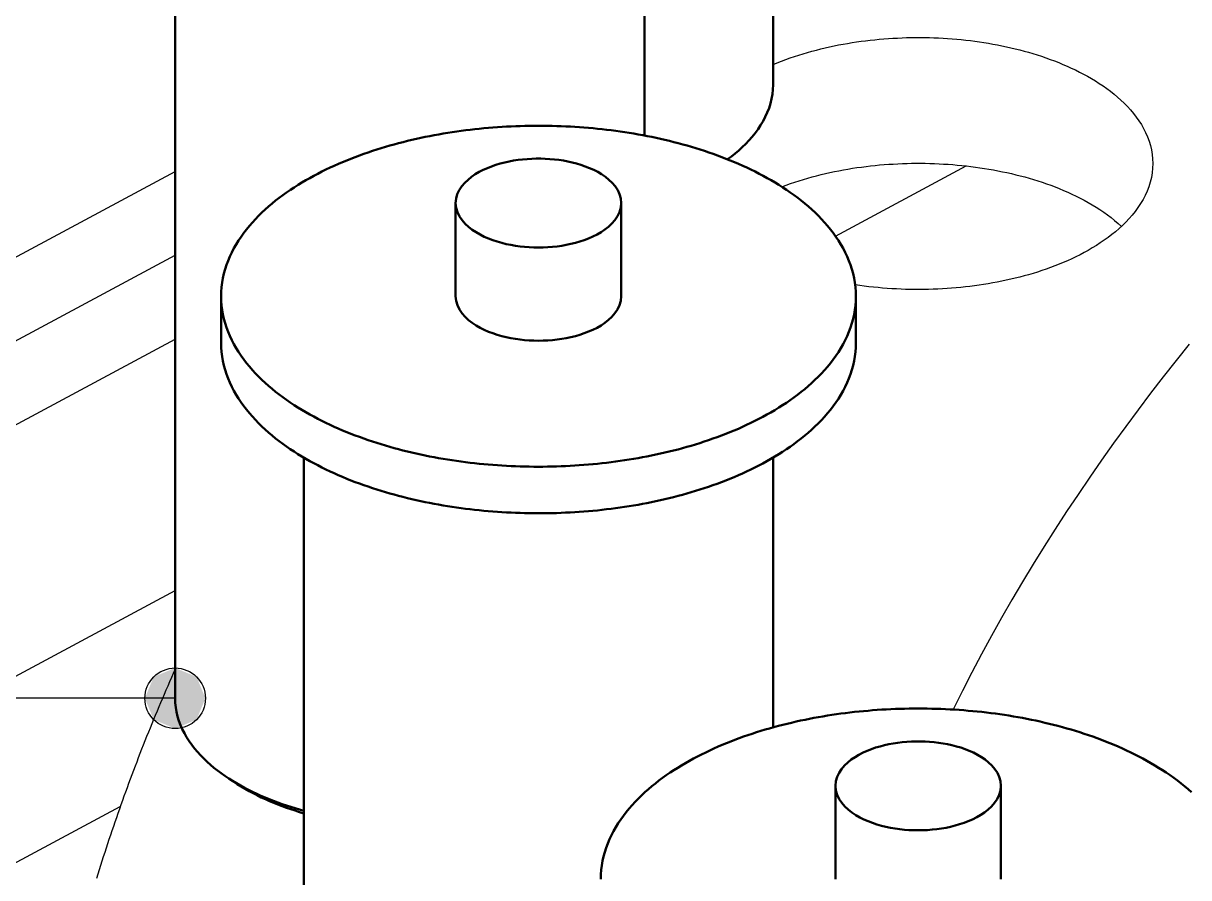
# Model space of a CAD drawing. Header units: millimetres. Extents: x 0 to 841, y 0 to 594.
# Drawn here: x 189.66 to 220.45, y 336.85 to 359.42 of the extents above; entities that cross this region are included whole.
import ezdxf

# ---------------------------------------------------------------- set-up
doc = ezdxf.new("R2010")
doc.units = ezdxf.units.MM
for name, color, linetype, lineweight in [('ACH', 7, 'CONTINUOUS', 13), ('COTA', 7, 'CONTINUOUS', 25), ('FINA', 7, 'CONTINUOUS', 25), ('VIS', 7, 'CONTINUOUS', 50)]:
    doc.layers.add(name, color=color, linetype=linetype, lineweight=lineweight)

msp = doc.modelspace()

# ---------------------------------------------------------------- hatches: boundary and pattern name
at = {"layer": 'ACH'}
h = msp.add_hatch(color=7, dxfattribs=at)
h.dxf.hatch_style = 1
h.paths.add_polyline_path([(194.47, 341.59), (194.236, 342.156), (193.67, 342.39), (193.104, 342.156), (192.87, 341.59), (193.104, 341.025), (193.67, 340.79), (194.236, 341.025)])

# ---------------------------------------------------------------- linework, layer by layer
at = {"layer": 'COTA'}
msp.add_line((193.67, 341.59), (109.193, 341.59), dxfattribs=at)
msp.add_circle((193.67, 341.59), 0.8, dxfattribs=at)
at = {"layer": 'FINA'}
for points in [[(209.467, 380.354), (209.467, 357.794)], [(193.67, 364.15), (193.67, 341.59)], [(206.066, 364.15), (206.066, 356.453)], [(209.467, 358.33), (209.578, 358.376), (209.691, 358.42), (209.803, 358.462), (209.917, 358.503), (210.031, 358.542), (210.146, 358.579), (210.261, 358.615), (210.377, 358.649), (210.493, 358.681), (210.609, 358.712), (210.726, 358.742), (210.844, 358.77), (210.961, 358.796), (211.079, 358.821), (211.197, 358.845), (211.316, 358.867), (211.435, 358.888), (211.554, 358.907), (211.673, 358.925), (211.792, 358.942), (211.912, 358.958), (212.032, 358.972), (212.152, 358.985), (212.272, 358.996), (212.392, 359.006), (212.512, 359.015), (212.632, 359.023), (212.753, 359.029), (212.873, 359.034), (212.994, 359.038), (213.114, 359.041), (213.235, 359.042), (213.355, 359.042), (213.476, 359.041), (213.597, 359.038), (213.717, 359.035), (213.838, 359.03), (213.958, 359.023), (214.078, 359.016), (214.199, 359.007), (214.319, 358.997), (214.439, 358.986), (214.559, 358.973), (214.679, 358.959), (214.798, 358.943), (214.918, 358.927), (215.037, 358.909), (215.156, 358.889), (215.275, 358.869), (215.393, 358.847), (215.511, 358.823), (215.629, 358.798), (215.747, 358.772), (215.864, 358.744), (215.981, 358.715), (216.098, 358.684), (216.214, 358.651), (216.33, 358.617), (216.445, 358.582), (216.56, 358.545), (216.674, 358.506), (216.787, 358.465), (216.9, 358.423), (217.013, 358.379), (217.124, 358.333), (217.235, 358.286), (217.345, 358.236), (217.454, 358.184), (217.562, 358.131), (217.669, 358.075), (217.775, 358.017), (217.879, 357.957), (217.982, 357.895), (218.084, 357.83), (218.184, 357.763), (218.283, 357.693), (218.38, 357.621), (218.474, 357.547), (218.566, 357.469), (218.656, 357.389), (218.744, 357.306), (218.828, 357.219), (218.909, 357.13), (218.987, 357.038), (219.061, 356.942), (219.13, 356.844), (219.195, 356.742), (219.255, 356.638), (219.309, 356.53), (219.357, 356.42), (219.399, 356.306), (219.434, 356.191), (219.462, 356.074), (219.482, 355.955), (219.494, 355.835), (219.498, 355.714)], [(208.265, 355.825), (208.365, 355.901), (208.464, 355.979), (208.56, 356.061), (208.653, 356.146), (208.743, 356.234), (208.83, 356.325), (208.914, 356.42), (208.993, 356.518), (209.068, 356.619), (209.138, 356.724), (209.202, 356.833), (209.261, 356.944), (209.314, 357.059), (209.359, 357.176), (209.397, 357.297), (209.427, 357.419), (209.449, 357.543), (209.462, 357.668), (209.467, 357.794)], [(211.655, 352.209), (211.651, 352.329), (211.643, 352.449), (211.628, 352.569), (211.607, 352.687), (211.581, 352.805), (211.549, 352.921), (211.512, 353.035), (211.47, 353.148), (211.423, 353.259), (211.372, 353.368), (211.316, 353.475), (211.257, 353.579), (211.193, 353.682), (211.126, 353.782), (211.056, 353.879), (210.982, 353.975), (210.906, 354.068), (210.827, 354.159), (210.746, 354.247), (210.662, 354.334), (210.576, 354.418), (210.488, 354.5), (210.398, 354.58), (210.306, 354.658), (210.212, 354.733), (210.117, 354.807), (210.02, 354.879), (209.922, 354.949), (209.823, 355.017), (209.723, 355.083), (209.621, 355.148), (209.518, 355.211), (209.415, 355.272), (209.31, 355.331), (209.204, 355.389), (209.098, 355.445), (208.991, 355.5), (208.883, 355.553), (208.774, 355.605), (208.665, 355.655), (208.555, 355.704), (208.444, 355.751), (208.333, 355.797), (208.221, 355.842), (208.109, 355.886), (207.996, 355.928), (207.882, 355.968), (207.769, 356.008), (207.655, 356.046), (207.54, 356.083), (207.425, 356.119), (207.31, 356.154), (207.194, 356.187), (207.078, 356.22), (206.962, 356.251), (206.845, 356.281), (206.729, 356.31), (206.611, 356.338), (206.494, 356.365), (206.377, 356.39), (206.259, 356.415), (206.141, 356.439), (206.022, 356.461), (205.904, 356.483), (205.785, 356.504), (205.667, 356.523), (205.548, 356.542), (205.429, 356.559), (205.309, 356.576), (205.19, 356.591), (205.07, 356.606), (204.951, 356.62), (204.831, 356.632), (204.711, 356.644), (204.591, 356.655), (204.471, 356.665), (204.351, 356.673), (204.231, 356.681), (204.111, 356.688), (203.991, 356.694), (203.87, 356.699), (203.75, 356.704), (203.63, 356.707), (203.509, 356.709), (203.389, 356.711), (203.269, 356.711), (203.148, 356.711), (203.028, 356.709), (202.908, 356.707), (202.787, 356.704), (202.667, 356.699), (202.547, 356.694), (202.426, 356.688), (202.306, 356.681), (202.186, 356.673), (202.066, 356.665), (201.946, 356.655), (201.826, 356.644), (201.706, 356.632), (201.587, 356.62), (201.467, 356.606), (201.347, 356.591), (201.228, 356.576), (201.109, 356.559), (200.99, 356.542), (200.871, 356.523), (200.752, 356.504), (200.633, 356.483), (200.515, 356.461), (200.397, 356.439), (200.279, 356.415), (200.161, 356.39), (200.043, 356.365), (199.926, 356.338), (199.809, 356.31), (199.692, 356.281), (199.575, 356.251), (199.459, 356.22), (199.343, 356.187), (199.227, 356.154), (199.112, 356.119), (198.997, 356.083), (198.883, 356.046), (198.769, 356.008), (198.655, 355.968), (198.542, 355.928), (198.429, 355.886), (198.316, 355.842), (198.205, 355.797), (198.093, 355.751), (197.983, 355.704), (197.873, 355.655), (197.763, 355.605), (197.655, 355.553), (197.547, 355.5), (197.439, 355.445), (197.333, 355.389), (197.227, 355.331), (197.123, 355.272), (197.019, 355.211), (196.916, 355.148), (196.815, 355.083), (196.714, 355.017), (196.615, 354.949), (196.517, 354.879), (196.42, 354.807), (196.325, 354.733), (196.232, 354.658), (196.14, 354.58), (196.05, 354.5), (195.962, 354.418), (195.876, 354.334), (195.792, 354.247), (195.71, 354.159), (195.631, 354.068), (195.555, 353.975), (195.481, 353.879), (195.411, 353.782), (195.344, 353.682), (195.281, 353.579), (195.221, 353.475), (195.166, 353.368), (195.114, 353.259), (195.067, 353.148), (195.025, 353.035), (194.988, 352.921), (194.957, 352.805), (194.93, 352.687), (194.91, 352.569), (194.895, 352.449), (194.886, 352.329), (194.883, 352.209)], [(205.456, 354.67), (205.445, 354.789), (205.412, 354.904), (205.361, 355.013), (205.295, 355.113), (205.217, 355.204), (205.13, 355.287), (205.036, 355.362), (204.937, 355.429), (204.834, 355.49), (204.727, 355.545), (204.617, 355.594), (204.506, 355.638), (204.392, 355.677), (204.277, 355.712), (204.161, 355.742), (204.044, 355.768), (203.926, 355.79), (203.807, 355.808), (203.688, 355.822), (203.568, 355.833), (203.449, 355.84), (203.329, 355.844), (203.209, 355.844), (203.089, 355.84), (202.969, 355.833), (202.849, 355.822), (202.73, 355.808), (202.611, 355.79), (202.493, 355.768), (202.376, 355.742), (202.26, 355.712), (202.145, 355.677), (202.032, 355.638), (201.92, 355.594), (201.81, 355.545), (201.704, 355.49), (201.6, 355.429), (201.501, 355.362), (201.407, 355.287), (201.321, 355.204), (201.243, 355.113), (201.176, 355.013), (201.125, 354.904), (201.092, 354.789), (201.081, 354.67)], [(209.697, 355.1), (209.81, 355.142), (209.924, 355.183), (210.038, 355.222), (210.153, 355.259), (210.268, 355.295), (210.384, 355.329), (210.5, 355.361), (210.617, 355.392), (210.734, 355.422), (210.852, 355.45), (210.969, 355.476), (211.088, 355.501), (211.206, 355.525), (211.325, 355.547), (211.444, 355.567), (211.563, 355.587), (211.682, 355.605), (211.802, 355.621), (211.922, 355.637), (212.042, 355.651), (212.162, 355.664), (212.282, 355.675), (212.402, 355.685), (212.523, 355.694), (212.643, 355.701), (212.764, 355.708), (212.884, 355.713), (213.005, 355.716), (213.126, 355.719), (213.247, 355.72), (213.367, 355.72), (213.488, 355.719), (213.609, 355.716), (213.729, 355.712), (213.85, 355.707), (213.971, 355.701), (214.091, 355.693), (214.212, 355.684), (214.332, 355.674), (214.452, 355.662), (214.572, 355.649), (214.692, 355.635), (214.812, 355.62), (214.931, 355.603), (215.051, 355.585), (215.17, 355.565), (215.289, 355.544), (215.408, 355.522), (215.526, 355.498), (215.644, 355.473), (215.762, 355.446), (215.879, 355.418), (215.996, 355.389), (216.113, 355.358), (216.229, 355.325), (216.345, 355.291), (216.46, 355.255), (216.575, 355.218), (216.689, 355.178), (216.803, 355.138), (216.916, 355.095), (217.028, 355.051), (217.14, 355.005), (217.251, 354.956), (217.361, 354.906), (217.47, 354.855), (217.578, 354.801), (217.685, 354.744), (217.79, 354.686), (217.895, 354.626), (217.998, 354.563), (218.1, 354.498), (218.2, 354.43), (218.298, 354.36), (218.395, 354.288), (218.489, 354.212), (218.581, 354.134), (218.671, 354.053)], [(211.114, 353.799), (214.563, 355.65)], [(219.498, 355.714), (219.494, 355.59), (219.481, 355.466), (219.459, 355.343), (219.43, 355.222), (219.392, 355.102), (219.348, 354.986), (219.296, 354.872), (219.239, 354.762), (219.175, 354.654), (219.106, 354.55), (219.033, 354.449), (218.955, 354.352), (218.873, 354.258), (218.787, 354.167), (218.699, 354.079), (218.607, 353.995), (218.512, 353.914), (218.415, 353.835), (218.316, 353.76), (218.215, 353.687), (218.111, 353.617), (218.006, 353.549), (217.9, 353.484), (217.792, 353.421), (217.683, 353.361)], [(163.113, 339.101), (193.67, 355.507)], [(201.081, 354.67), (201.093, 354.547), (201.127, 354.43), (201.181, 354.319), (201.25, 354.217), (201.33, 354.125), (201.42, 354.041), (201.517, 353.966), (201.62, 353.898), (201.726, 353.837), (201.836, 353.782), (201.949, 353.733), (202.064, 353.689), (202.18, 353.651), (202.298, 353.617), (202.418, 353.588), (202.538, 353.562), (202.659, 353.542), (202.781, 353.525), (202.903, 353.512), (203.026, 353.502), (203.148, 353.497), (203.271, 353.495), (203.394, 353.497), (203.517, 353.503), (203.639, 353.512), (203.761, 353.525), (203.883, 353.542), (204.004, 353.563), (204.124, 353.589), (204.244, 353.618), (204.362, 353.652), (204.478, 353.691), (204.593, 353.735), (204.706, 353.784), (204.816, 353.839)], [(201.081, 354.67), (201.081, 352.209)], [(204.816, 353.839), (204.921, 353.9), (205.023, 353.968), (205.12, 354.043), (205.209, 354.127), (205.289, 354.219), (205.357, 354.321), (205.411, 354.431), (205.445, 354.548), (205.456, 354.67)], [(205.456, 354.67), (205.456, 352.209)], [(163.113, 336.886), (193.67, 353.292)], [(217.683, 353.361), (217.575, 353.305), (217.466, 353.25), (217.356, 353.198), (217.246, 353.148), (217.134, 353.1), (217.022, 353.053), (216.908, 353.009), (216.794, 352.966), (216.68, 352.925), (216.565, 352.886), (216.449, 352.848), (216.333, 352.812), (216.216, 352.778), (216.099, 352.745), (215.982, 352.714), (215.864, 352.685), (215.745, 352.657), (215.626, 352.63), (215.507, 352.605), (215.388, 352.581), (215.269, 352.559), (215.149, 352.538), (215.029, 352.519), (214.908, 352.501), (214.788, 352.484), (214.667, 352.469), (214.546, 352.455), (214.426, 352.442), (214.304, 352.431), (214.183, 352.421), (214.062, 352.412), (213.94, 352.404), (213.819, 352.398), (213.697, 352.393), (213.576, 352.39), (213.454, 352.388), (213.333, 352.387), (213.211, 352.387), (213.089, 352.389), (212.968, 352.391), (212.846, 352.396), (212.725, 352.401), (212.603, 352.408), (212.482, 352.416), (212.361, 352.425), (212.24, 352.436), (212.118, 352.448), (211.998, 352.461), (211.877, 352.475), (211.756, 352.491), (211.636, 352.509)], [(194.883, 352.209), (194.886, 352.088), (194.895, 351.968), (194.91, 351.849), (194.93, 351.731), (194.957, 351.613), (194.988, 351.497), (195.025, 351.383), (195.067, 351.27), (195.114, 351.159), (195.165, 351.05), (195.221, 350.943), (195.28, 350.839), (195.344, 350.736), (195.411, 350.636), (195.481, 350.539), (195.554, 350.443), (195.631, 350.35), (195.71, 350.259), (195.791, 350.171), (195.875, 350.085), (195.961, 350), (196.049, 349.918), (196.139, 349.839), (196.231, 349.761), (196.324, 349.685), (196.419, 349.611), (196.516, 349.539), (196.614, 349.469), (196.713, 349.401), (196.813, 349.335), (196.915, 349.27), (197.018, 349.208), (197.121, 349.147), (197.226, 349.087), (197.331, 349.029), (197.438, 348.973), (197.545, 348.918), (197.653, 348.865), (197.762, 348.813), (197.871, 348.763), (197.981, 348.714), (198.091, 348.667), (198.203, 348.621), (198.314, 348.576), (198.427, 348.533), (198.539, 348.491), (198.653, 348.45), (198.766, 348.41), (198.88, 348.372), (198.995, 348.335), (199.11, 348.299), (199.225, 348.264), (199.341, 348.231), (199.456, 348.199), (199.573, 348.167), (199.689, 348.137), (199.806, 348.108), (199.923, 348.08), (200.04, 348.053), (200.158, 348.028), (200.276, 348.003), (200.394, 347.979), (200.512, 347.957), (200.63, 347.935), (200.749, 347.915), (200.867, 347.895), (200.986, 347.876), (201.105, 347.859), (201.225, 347.842), (201.344, 347.827), (201.463, 347.812), (201.583, 347.798), (201.703, 347.786), (201.822, 347.774), (201.942, 347.763), (202.062, 347.753), (202.182, 347.744), (202.302, 347.736), (202.422, 347.729), (202.543, 347.723), (202.663, 347.718), (202.783, 347.714), (202.903, 347.711), (203.024, 347.708), (203.144, 347.707), (203.264, 347.706), (203.385, 347.707), (203.505, 347.708), (203.625, 347.711), (203.746, 347.714), (203.866, 347.718), (203.986, 347.723), (204.106, 347.729), (204.226, 347.736), (204.347, 347.744), (204.467, 347.753), (204.586, 347.762), (204.706, 347.773), (204.826, 347.785), (204.946, 347.797), (205.065, 347.811), (205.185, 347.826), (205.304, 347.841), (205.423, 347.858), (205.542, 347.875), (205.661, 347.894), (205.78, 347.913), (205.899, 347.934), (206.017, 347.955), (206.135, 347.978), (206.253, 348.001), (206.371, 348.026), (206.489, 348.052), (206.606, 348.078), (206.723, 348.106), (206.84, 348.135), (206.956, 348.165), (207.073, 348.196), (207.189, 348.229), (207.304, 348.262), (207.419, 348.297), (207.534, 348.332), (207.649, 348.369), (207.763, 348.408), (207.877, 348.447), (207.99, 348.488), (208.103, 348.53), (208.215, 348.573), (208.327, 348.618), (208.438, 348.664), (208.549, 348.711), (208.659, 348.76), (208.768, 348.81), (208.877, 348.861), (208.985, 348.914), (209.092, 348.969), (209.198, 349.025)], [(194.883, 352.209), (194.883, 350.978)], [(201.081, 352.209), (201.093, 352.087), (201.127, 351.969), (201.181, 351.858), (201.25, 351.757), (201.33, 351.664), (201.42, 351.581), (201.517, 351.505), (201.62, 351.437), (201.726, 351.376), (201.836, 351.321), (201.949, 351.272), (202.064, 351.229), (202.18, 351.19), (202.298, 351.156), (202.418, 351.127), (202.538, 351.102), (202.659, 351.081), (202.781, 351.064), (202.903, 351.051), (203.026, 351.042), (203.148, 351.036), (203.271, 351.034), (203.394, 351.036), (203.517, 351.042), (203.639, 351.051), (203.761, 351.064), (203.883, 351.082), (204.004, 351.103), (204.124, 351.128), (204.244, 351.157), (204.362, 351.191), (204.478, 351.23), (204.593, 351.274), (204.706, 351.323), (204.816, 351.378)], [(204.816, 351.378), (204.921, 351.439), (205.023, 351.507), (205.12, 351.583), (205.209, 351.666), (205.289, 351.758), (205.357, 351.86), (205.411, 351.97), (205.445, 352.087), (205.456, 352.209)], [(209.198, 349.025), (209.304, 349.083), (209.409, 349.142), (209.513, 349.204), (209.616, 349.266), (209.718, 349.331), (209.818, 349.397), (209.918, 349.465), (210.016, 349.535), (210.113, 349.607), (210.208, 349.681), (210.302, 349.757), (210.394, 349.835), (210.484, 349.915), (210.573, 349.997), (210.659, 350.081), (210.743, 350.168), (210.825, 350.256), (210.904, 350.347), (210.981, 350.44), (211.054, 350.536), (211.125, 350.634), (211.192, 350.734), (211.255, 350.836), (211.315, 350.941), (211.371, 351.048), (211.422, 351.157), (211.469, 351.268), (211.512, 351.381), (211.549, 351.496), (211.58, 351.612), (211.607, 351.73), (211.628, 351.848), (211.643, 351.968), (211.651, 352.088), (211.655, 352.209)], [(211.655, 352.209), (211.655, 350.978)], [(167.238, 336.886), (193.67, 351.077)], [(194.883, 350.978), (194.886, 350.858), (194.895, 350.738), (194.91, 350.619), (194.93, 350.5), (194.957, 350.383), (194.988, 350.267), (195.025, 350.152), (195.067, 350.039), (195.114, 349.929), (195.165, 349.82), (195.221, 349.713), (195.28, 349.608), (195.344, 349.506), (195.411, 349.406), (195.481, 349.308), (195.554, 349.213), (195.631, 349.12), (195.71, 349.029), (195.791, 348.941), (195.875, 348.854), (195.961, 348.77), (196.049, 348.688), (196.139, 348.608), (196.231, 348.53), (196.324, 348.455), (196.419, 348.381), (196.516, 348.309), (196.614, 348.239), (196.713, 348.171), (196.813, 348.105), (196.915, 348.04), (197.018, 347.977), (197.121, 347.916), (197.226, 347.857), (197.331, 347.799), (197.438, 347.743), (197.545, 347.688), (197.653, 347.635), (197.762, 347.583), (197.871, 347.533), (197.981, 347.484), (198.091, 347.437), (198.203, 347.39), (198.314, 347.346), (198.427, 347.302), (198.539, 347.26), (198.653, 347.22), (198.766, 347.18), (198.88, 347.142), (198.995, 347.105), (199.11, 347.069), (199.225, 347.034), (199.341, 347.001), (199.456, 346.968), (199.573, 346.937), (199.689, 346.907), (199.806, 346.878), (199.923, 346.85), (200.04, 346.823), (200.158, 346.797), (200.276, 346.773), (200.394, 346.749), (200.512, 346.726), (200.63, 346.705), (200.749, 346.684), (200.867, 346.665), (200.986, 346.646), (201.105, 346.628), (201.225, 346.612), (201.344, 346.596), (201.463, 346.582), (201.583, 346.568), (201.703, 346.555), (201.822, 346.544), (201.942, 346.533), (202.062, 346.523), (202.182, 346.514), (202.302, 346.506), (202.422, 346.499), (202.543, 346.493), (202.663, 346.488), (202.783, 346.484), (202.903, 346.48), (203.024, 346.478), (203.144, 346.477), (203.264, 346.476), (203.385, 346.476), (203.505, 346.478), (203.625, 346.48), (203.746, 346.483), (203.866, 346.487), (203.986, 346.493), (204.106, 346.499), (204.226, 346.506), (204.347, 346.513), (204.467, 346.522), (204.586, 346.532), (204.706, 346.543), (204.826, 346.554), (204.946, 346.567), (205.065, 346.581), (205.185, 346.595), (205.304, 346.611), (205.423, 346.627), (205.542, 346.645), (205.661, 346.663), (205.78, 346.683), (205.899, 346.703), (206.017, 346.725), (206.135, 346.747), (206.253, 346.771), (206.371, 346.796), (206.489, 346.821), (206.606, 346.848), (206.723, 346.876), (206.84, 346.905), (206.956, 346.935), (207.073, 346.966), (207.189, 346.998), (207.304, 347.032), (207.419, 347.066), (207.534, 347.102), (207.649, 347.139), (207.763, 347.177), (207.877, 347.217), (207.99, 347.257), (208.103, 347.299), (208.215, 347.343), (208.327, 347.387), (208.438, 347.433), (208.549, 347.481), (208.659, 347.529), (208.768, 347.579), (208.877, 347.631), (208.985, 347.684), (209.092, 347.739), (209.198, 347.795)], [(209.198, 347.795), (209.304, 347.853), (209.409, 347.912), (209.513, 347.973), (209.616, 348.036), (209.718, 348.101), (209.818, 348.167), (209.918, 348.235), (210.016, 348.305), (210.113, 348.377), (210.208, 348.451), (210.302, 348.527), (210.394, 348.604), (210.484, 348.684), (210.573, 348.766), (210.659, 348.851), (210.743, 348.937), (210.825, 349.026), (210.904, 349.117), (210.981, 349.21), (211.054, 349.305), (211.125, 349.403), (211.192, 349.503), (211.255, 349.606), (211.315, 349.711), (211.371, 349.817), (211.422, 349.926), (211.469, 350.038), (211.512, 350.151), (211.549, 350.265), (211.58, 350.382), (211.607, 350.499), (211.628, 350.618), (211.643, 350.738), (211.651, 350.858), (211.655, 350.978)], [(220.456, 350.941), (220.113, 350.513), (219.775, 350.082), (219.44, 349.648), (219.11, 349.211), (218.783, 348.77), (218.462, 348.327), (218.144, 347.88), (217.832, 347.43), (217.524, 346.976), (217.22, 346.52), (216.922, 346.06), (216.628, 345.597), (216.339, 345.131), (216.056, 344.662), (215.778, 344.19), (215.505, 343.715), (215.237, 343.236), (214.976, 342.755), (214.719, 342.27), (214.469, 341.783), (214.224, 341.292)], [(220.456, 350.941), (220.113, 350.513), (219.775, 350.082), (219.44, 349.648), (219.11, 349.211), (218.783, 348.77), (218.462, 348.327), (218.144, 347.88), (217.832, 347.43), (217.524, 346.976), (217.22, 346.52), (216.922, 346.06), (216.628, 345.597), (216.339, 345.131), (216.056, 344.662), (215.778, 344.19), (215.505, 343.715), (215.237, 343.236), (214.976, 342.755), (214.719, 342.27), (214.469, 341.783), (214.224, 341.292)], [(197.07, 347.946), (197.07, 325.386)], [(209.467, 347.946), (209.467, 340.822)], [(173.426, 333.564), (193.67, 344.433)], [(193.67, 342.355), (193.621, 342.245), (193.572, 342.135), (193.524, 342.025), (193.475, 341.914), (193.428, 341.803), (193.38, 341.693), (193.332, 341.582), (193.285, 341.471), (193.238, 341.36), (193.192, 341.248), (193.145, 341.137), (193.099, 341.026), (193.054, 340.914), (193.008, 340.802), (192.963, 340.691), (192.918, 340.579), (192.873, 340.467), (192.829, 340.355), (192.785, 340.242), (192.741, 340.13), (192.697, 340.018), (192.654, 339.905), (192.611, 339.793), (192.568, 339.68), (192.526, 339.567), (192.483, 339.454), (192.442, 339.341), (192.4, 339.228), (192.359, 339.114), (192.318, 339.001), (192.277, 338.888), (192.236, 338.774), (192.196, 338.66), (192.156, 338.546), (192.117, 338.433), (192.077, 338.319), (192.038, 338.204), (192, 338.09), (191.961, 337.976), (191.923, 337.862), (191.885, 337.747), (191.848, 337.632), (191.81, 337.518), (191.773, 337.403), (191.737, 337.288), (191.7, 337.173), (191.664, 337.058), (191.628, 336.943), (191.593, 336.828)], [(193.67, 341.59), (193.674, 341.47), (193.686, 341.35), (193.706, 341.231), (193.734, 341.113), (193.769, 340.997), (193.811, 340.884), (193.859, 340.774), (193.914, 340.666), (193.974, 340.561), (194.039, 340.459), (194.109, 340.361), (194.182, 340.265), (194.26, 340.173), (194.342, 340.084), (194.426, 339.997), (194.514, 339.914), (194.604, 339.834), (194.696, 339.756), (194.791, 339.681), (194.888, 339.609), (194.987, 339.54), (195.087, 339.473)], [(220.519, 339.108), (220.429, 339.188), (220.337, 339.266), (220.243, 339.342), (220.148, 339.416), (220.052, 339.488), (219.954, 339.558), (219.854, 339.626), (219.754, 339.692), (219.652, 339.756), (219.55, 339.819), (219.446, 339.88), (219.341, 339.94), (219.236, 339.998), (219.129, 340.054), (219.022, 340.109), (218.914, 340.162), (218.805, 340.214), (218.696, 340.264), (218.586, 340.313), (218.475, 340.36), (218.364, 340.406), (218.252, 340.451), (218.14, 340.494), (218.027, 340.536), (217.914, 340.577), (217.8, 340.616), (217.686, 340.655), (217.571, 340.692), (217.456, 340.728), (217.341, 340.762), (217.225, 340.796), (217.109, 340.828), (216.993, 340.859), (216.877, 340.89), (216.76, 340.919), (216.643, 340.946), (216.525, 340.973), (216.408, 340.999), (216.29, 341.024), (216.172, 341.047), (216.054, 341.07), (215.935, 341.092), (215.817, 341.112), (215.698, 341.132), (215.579, 341.15), (215.46, 341.168), (215.34, 341.184), (215.221, 341.2), (215.102, 341.214), (214.982, 341.228), (214.862, 341.241), (214.742, 341.253), (214.623, 341.263), (214.503, 341.273), (214.382, 341.282), (214.262, 341.29), (214.142, 341.297), (214.022, 341.303), (213.902, 341.308), (213.781, 341.312), (213.661, 341.315), (213.541, 341.318), (213.42, 341.319), (213.3, 341.32), (213.179, 341.319), (213.059, 341.318), (212.939, 341.315), (212.818, 341.312), (212.698, 341.308), (212.578, 341.303), (212.458, 341.297), (212.337, 341.29), (212.217, 341.282), (212.097, 341.273), (211.977, 341.263), (211.857, 341.253), (211.737, 341.241), (211.618, 341.228), (211.498, 341.214), (211.379, 341.2), (211.259, 341.184), (211.14, 341.168), (211.021, 341.15), (210.902, 341.132), (210.783, 341.112), (210.665, 341.092), (210.546, 341.07), (210.428, 341.047), (210.31, 341.024), (210.192, 340.999), (210.074, 340.973), (209.957, 340.946), (209.84, 340.919), (209.723, 340.89), (209.607, 340.859), (209.49, 340.828), (209.374, 340.796), (209.259, 340.762), (209.143, 340.728), (209.028, 340.692), (208.914, 340.655), (208.8, 340.616), (208.686, 340.577), (208.573, 340.536), (208.46, 340.494), (208.348, 340.451), (208.236, 340.406), (208.125, 340.36), (208.014, 340.313), (207.904, 340.264), (207.795, 340.214), (207.686, 340.162), (207.578, 340.109), (207.471, 340.054), (207.364, 339.998), (207.259, 339.94), (207.154, 339.88), (207.05, 339.819), (206.947, 339.756), (206.846, 339.692), (206.745, 339.626), (206.646, 339.558), (206.548, 339.488), (206.451, 339.416), (206.356, 339.342), (206.263, 339.266), (206.171, 339.188), (206.081, 339.108), (205.993, 339.026), (205.907, 338.942), (205.823, 338.856), (205.741, 338.767), (205.662, 338.676), (205.586, 338.583), (205.513, 338.488), (205.442, 338.39), (205.375, 338.29), (205.312, 338.188), (205.252, 338.083), (205.197, 337.976), (205.145, 337.868), (205.099, 337.757), (205.057, 337.644), (205.02, 337.529), (204.988, 337.413), (204.961, 337.296), (204.941, 337.177), (204.926, 337.058), (204.917, 336.938), (204.914, 336.817)], [(215.487, 339.278), (215.476, 339.397), (215.443, 339.513), (215.392, 339.621), (215.326, 339.721), (215.248, 339.812), (215.161, 339.895), (215.067, 339.97), (214.968, 340.038), (214.865, 340.099), (214.758, 340.154), (214.649, 340.203), (214.537, 340.247), (214.423, 340.286), (214.308, 340.32), (214.192, 340.35), (214.075, 340.376), (213.957, 340.398), (213.838, 340.416), (213.719, 340.431), (213.6, 340.442), (213.48, 340.449), (213.36, 340.452), (213.24, 340.452), (213.12, 340.449), (213, 340.442), (212.88, 340.431), (212.761, 340.416), (212.643, 340.398), (212.525, 340.376), (212.407, 340.35), (212.291, 340.32), (212.176, 340.286), (212.063, 340.247), (211.951, 340.203), (211.842, 340.154), (211.735, 340.099), (211.631, 340.038), (211.532, 339.97), (211.439, 339.895), (211.352, 339.812), (211.274, 339.721), (211.208, 339.621), (211.156, 339.513), (211.124, 339.397), (211.112, 339.278)], [(195.087, 339.473), (195.189, 339.408), (195.292, 339.346), (195.396, 339.286), (195.502, 339.228), (195.609, 339.173), (195.717, 339.119), (195.825, 339.068), (195.935, 339.018), (196.046, 338.971), (196.157, 338.925), (196.269, 338.881), (196.382, 338.839), (196.495, 338.798), (196.609, 338.76), (196.724, 338.723), (196.839, 338.687), (196.954, 338.653), (197.07, 338.621)], [(195.312, 339.326), (195.087, 339.473)], [(195.203, 339.399), (195.221, 339.387), (195.239, 339.375), (195.257, 339.362), (195.275, 339.35), (195.294, 339.338), (195.312, 339.326)], [(195.312, 339.326), (195.414, 339.262), (195.517, 339.2), (195.622, 339.14), (195.728, 339.083), (195.835, 339.027), (195.943, 338.974), (196.053, 338.924), (196.163, 338.875), (196.274, 338.828), (196.386, 338.783), (196.498, 338.74), (196.611, 338.699), (196.725, 338.659), (196.84, 338.622), (196.955, 338.586), (197.07, 338.551)], [(211.112, 339.278), (211.124, 339.156), (211.158, 339.038), (211.212, 338.928), (211.281, 338.826), (211.362, 338.734), (211.452, 338.65), (211.548, 338.574), (211.651, 338.506), (211.757, 338.445), (211.867, 338.39), (211.98, 338.341), (212.095, 338.298), (212.211, 338.259), (212.33, 338.225), (212.449, 338.196), (212.569, 338.171), (212.69, 338.15), (212.812, 338.133), (212.934, 338.12), (213.057, 338.111), (213.179, 338.105), (213.302, 338.104), (213.425, 338.105), (213.548, 338.111), (213.67, 338.121), (213.793, 338.134), (213.914, 338.151), (214.035, 338.172), (214.156, 338.197), (214.275, 338.227), (214.393, 338.261), (214.51, 338.299), (214.624, 338.343), (214.737, 338.393), (214.847, 338.448)], [(211.112, 339.278), (211.112, 336.817)], [(214.847, 338.448), (214.953, 338.509), (215.054, 338.577), (215.151, 338.652), (215.24, 338.735), (215.32, 338.828), (215.389, 338.929), (215.442, 339.039), (215.476, 339.156), (215.487, 339.278)], [(215.487, 339.278), (215.487, 336.817)], [(173.426, 328.643), (192.222, 338.734)]]:
    msp.add_lwpolyline(points, dxfattribs=at)
at = {"layer": 'VIS'}
for points in [[(209.467, 380.354), (209.467, 357.794)], [(193.67, 364.15), (193.67, 341.59)], [(206.066, 364.15), (206.066, 356.453)], [(208.265, 355.825), (208.365, 355.901), (208.464, 355.979), (208.56, 356.061), (208.653, 356.146), (208.743, 356.234), (208.83, 356.325), (208.914, 356.42), (208.993, 356.518), (209.068, 356.619), (209.138, 356.724), (209.202, 356.833), (209.261, 356.944), (209.314, 357.059), (209.359, 357.176), (209.397, 357.297), (209.427, 357.419), (209.449, 357.543), (209.462, 357.668), (209.467, 357.794)], [(211.655, 352.209), (211.651, 352.329), (211.643, 352.449), (211.628, 352.569), (211.607, 352.687), (211.581, 352.805), (211.549, 352.921), (211.512, 353.035), (211.47, 353.148), (211.423, 353.259), (211.372, 353.368), (211.316, 353.475), (211.257, 353.579), (211.193, 353.682), (211.126, 353.782), (211.056, 353.879), (210.982, 353.975), (210.906, 354.068), (210.827, 354.159), (210.746, 354.247), (210.662, 354.334), (210.576, 354.418), (210.488, 354.5), (210.398, 354.58), (210.306, 354.658), (210.212, 354.733), (210.117, 354.807), (210.02, 354.879), (209.922, 354.949), (209.823, 355.017), (209.723, 355.083), (209.621, 355.148), (209.518, 355.211), (209.415, 355.272), (209.31, 355.331), (209.204, 355.389), (209.098, 355.445), (208.991, 355.5), (208.883, 355.553), (208.774, 355.605), (208.665, 355.655), (208.555, 355.704), (208.444, 355.751), (208.333, 355.797), (208.221, 355.842), (208.109, 355.886), (207.996, 355.928), (207.882, 355.968), (207.769, 356.008), (207.655, 356.046), (207.54, 356.083), (207.425, 356.119), (207.31, 356.154), (207.194, 356.187), (207.078, 356.22), (206.962, 356.251), (206.845, 356.281), (206.729, 356.31), (206.611, 356.338), (206.494, 356.365), (206.377, 356.39), (206.259, 356.415), (206.141, 356.439), (206.022, 356.461), (205.904, 356.483), (205.785, 356.504), (205.667, 356.523), (205.548, 356.542), (205.429, 356.559), (205.309, 356.576), (205.19, 356.591), (205.07, 356.606), (204.951, 356.62), (204.831, 356.632), (204.711, 356.644), (204.591, 356.655), (204.471, 356.665), (204.351, 356.673), (204.231, 356.681), (204.111, 356.688), (203.991, 356.694), (203.87, 356.699), (203.75, 356.704), (203.63, 356.707), (203.509, 356.709), (203.389, 356.711), (203.269, 356.711), (203.148, 356.711), (203.028, 356.709), (202.908, 356.707), (202.787, 356.704), (202.667, 356.699), (202.547, 356.694), (202.426, 356.688), (202.306, 356.681), (202.186, 356.673), (202.066, 356.665), (201.946, 356.655), (201.826, 356.644), (201.706, 356.632), (201.587, 356.62), (201.467, 356.606), (201.347, 356.591), (201.228, 356.576), (201.109, 356.559), (200.99, 356.542), (200.871, 356.523), (200.752, 356.504), (200.633, 356.483), (200.515, 356.461), (200.397, 356.439), (200.279, 356.415), (200.161, 356.39), (200.043, 356.365), (199.926, 356.338), (199.809, 356.31), (199.692, 356.281), (199.575, 356.251), (199.459, 356.22), (199.343, 356.187), (199.227, 356.154), (199.112, 356.119), (198.997, 356.083), (198.883, 356.046), (198.769, 356.008), (198.655, 355.968), (198.542, 355.928), (198.429, 355.886), (198.316, 355.842), (198.205, 355.797), (198.093, 355.751), (197.983, 355.704), (197.873, 355.655), (197.763, 355.605), (197.655, 355.553), (197.547, 355.5), (197.439, 355.445), (197.333, 355.389), (197.227, 355.331), (197.123, 355.272), (197.019, 355.211), (196.916, 355.148), (196.815, 355.083), (196.714, 355.017), (196.615, 354.949), (196.517, 354.879), (196.42, 354.807), (196.325, 354.733), (196.232, 354.658), (196.14, 354.58), (196.05, 354.5), (195.962, 354.418), (195.876, 354.334), (195.792, 354.247), (195.71, 354.159), (195.631, 354.068), (195.555, 353.975), (195.481, 353.879), (195.411, 353.782), (195.344, 353.682), (195.281, 353.579), (195.221, 353.475), (195.166, 353.368), (195.114, 353.259), (195.067, 353.148), (195.025, 353.035), (194.988, 352.921), (194.957, 352.805), (194.93, 352.687), (194.91, 352.569), (194.895, 352.449), (194.886, 352.329), (194.883, 352.209)], [(205.456, 354.67), (205.445, 354.789), (205.412, 354.904), (205.361, 355.013), (205.295, 355.113), (205.217, 355.204), (205.13, 355.287), (205.036, 355.362), (204.937, 355.429), (204.834, 355.49), (204.727, 355.545), (204.617, 355.594), (204.506, 355.638), (204.392, 355.677), (204.277, 355.712), (204.161, 355.742), (204.044, 355.768), (203.926, 355.79), (203.807, 355.808), (203.688, 355.822), (203.568, 355.833), (203.449, 355.84), (203.329, 355.844), (203.209, 355.844), (203.089, 355.84), (202.969, 355.833), (202.849, 355.822), (202.73, 355.808), (202.611, 355.79), (202.493, 355.768), (202.376, 355.742), (202.26, 355.712), (202.145, 355.677), (202.032, 355.638), (201.92, 355.594), (201.81, 355.545), (201.704, 355.49), (201.6, 355.429), (201.501, 355.362), (201.407, 355.287), (201.321, 355.204), (201.243, 355.113), (201.176, 355.013), (201.125, 354.904), (201.092, 354.789), (201.081, 354.67)], [(201.081, 354.67), (201.093, 354.547), (201.127, 354.43), (201.181, 354.319), (201.25, 354.217), (201.33, 354.125), (201.42, 354.041), (201.517, 353.966), (201.62, 353.898), (201.726, 353.837), (201.836, 353.782), (201.949, 353.733), (202.064, 353.689), (202.18, 353.651), (202.298, 353.617), (202.418, 353.588), (202.538, 353.562), (202.659, 353.542), (202.781, 353.525), (202.903, 353.512), (203.026, 353.502), (203.148, 353.497), (203.271, 353.495), (203.394, 353.497), (203.517, 353.503), (203.639, 353.512), (203.761, 353.525), (203.883, 353.542), (204.004, 353.563), (204.124, 353.589), (204.244, 353.618), (204.362, 353.652), (204.478, 353.691), (204.593, 353.735), (204.706, 353.784), (204.816, 353.839)], [(201.081, 354.67), (201.081, 352.209)], [(204.816, 353.839), (204.921, 353.9), (205.023, 353.968), (205.12, 354.043), (205.209, 354.127), (205.289, 354.219), (205.357, 354.321), (205.411, 354.431), (205.445, 354.548), (205.456, 354.67)], [(205.456, 354.67), (205.456, 352.209)], [(194.883, 352.209), (194.886, 352.088), (194.895, 351.968), (194.91, 351.849), (194.93, 351.731), (194.957, 351.613), (194.988, 351.497), (195.025, 351.383), (195.067, 351.27), (195.114, 351.159), (195.165, 351.05), (195.221, 350.943), (195.28, 350.839), (195.344, 350.736), (195.411, 350.636), (195.481, 350.539), (195.554, 350.443), (195.631, 350.35), (195.71, 350.259), (195.791, 350.171), (195.875, 350.085), (195.961, 350), (196.049, 349.918), (196.139, 349.839), (196.231, 349.761), (196.324, 349.685), (196.419, 349.611), (196.516, 349.539), (196.614, 349.469), (196.713, 349.401), (196.813, 349.335), (196.915, 349.27), (197.018, 349.208), (197.121, 349.147), (197.226, 349.087), (197.331, 349.029), (197.438, 348.973), (197.545, 348.918), (197.653, 348.865), (197.762, 348.813), (197.871, 348.763), (197.981, 348.714), (198.091, 348.667), (198.203, 348.621), (198.314, 348.576), (198.427, 348.533), (198.539, 348.491), (198.653, 348.45), (198.766, 348.41), (198.88, 348.372), (198.995, 348.335), (199.11, 348.299), (199.225, 348.264), (199.341, 348.231), (199.456, 348.199), (199.573, 348.167), (199.689, 348.137), (199.806, 348.108), (199.923, 348.08), (200.04, 348.053), (200.158, 348.028), (200.276, 348.003), (200.394, 347.979), (200.512, 347.957), (200.63, 347.935), (200.749, 347.915), (200.867, 347.895), (200.986, 347.876), (201.105, 347.859), (201.225, 347.842), (201.344, 347.827), (201.463, 347.812), (201.583, 347.798), (201.703, 347.786), (201.822, 347.774), (201.942, 347.763), (202.062, 347.753), (202.182, 347.744), (202.302, 347.736), (202.422, 347.729), (202.543, 347.723), (202.663, 347.718), (202.783, 347.714), (202.903, 347.711), (203.024, 347.708), (203.144, 347.707), (203.264, 347.706), (203.385, 347.707), (203.505, 347.708), (203.625, 347.711), (203.746, 347.714), (203.866, 347.718), (203.986, 347.723), (204.106, 347.729), (204.226, 347.736), (204.347, 347.744), (204.467, 347.753), (204.586, 347.762), (204.706, 347.773), (204.826, 347.785), (204.946, 347.797), (205.065, 347.811), (205.185, 347.826), (205.304, 347.841), (205.423, 347.858), (205.542, 347.875), (205.661, 347.894), (205.78, 347.913), (205.899, 347.934), (206.017, 347.955), (206.135, 347.978), (206.253, 348.001), (206.371, 348.026), (206.489, 348.052), (206.606, 348.078), (206.723, 348.106), (206.84, 348.135), (206.956, 348.165), (207.073, 348.196), (207.189, 348.229), (207.304, 348.262), (207.419, 348.297), (207.534, 348.332), (207.649, 348.369), (207.763, 348.408), (207.877, 348.447), (207.99, 348.488), (208.103, 348.53), (208.215, 348.573), (208.327, 348.618), (208.438, 348.664), (208.549, 348.711), (208.659, 348.76), (208.768, 348.81), (208.877, 348.861), (208.985, 348.914), (209.092, 348.969), (209.198, 349.025)], [(194.883, 352.209), (194.883, 350.978)], [(201.081, 352.209), (201.093, 352.087), (201.127, 351.969), (201.181, 351.858), (201.25, 351.757), (201.33, 351.664), (201.42, 351.581), (201.517, 351.505), (201.62, 351.437), (201.726, 351.376), (201.836, 351.321), (201.949, 351.272), (202.064, 351.229), (202.18, 351.19), (202.298, 351.156), (202.418, 351.127), (202.538, 351.102), (202.659, 351.081), (202.781, 351.064), (202.903, 351.051), (203.026, 351.042), (203.148, 351.036), (203.271, 351.034), (203.394, 351.036), (203.517, 351.042), (203.639, 351.051), (203.761, 351.064), (203.883, 351.082), (204.004, 351.103), (204.124, 351.128), (204.244, 351.157), (204.362, 351.191), (204.478, 351.23), (204.593, 351.274), (204.706, 351.323), (204.816, 351.378)], [(204.816, 351.378), (204.921, 351.439), (205.023, 351.507), (205.12, 351.583), (205.209, 351.666), (205.289, 351.758), (205.357, 351.86), (205.411, 351.97), (205.445, 352.087), (205.456, 352.209)], [(209.198, 349.025), (209.304, 349.083), (209.409, 349.142), (209.513, 349.204), (209.616, 349.266), (209.718, 349.331), (209.818, 349.397), (209.918, 349.465), (210.016, 349.535), (210.113, 349.607), (210.208, 349.681), (210.302, 349.757), (210.394, 349.835), (210.484, 349.915), (210.573, 349.997), (210.659, 350.081), (210.743, 350.168), (210.825, 350.256), (210.904, 350.347), (210.981, 350.44), (211.054, 350.536), (211.125, 350.634), (211.192, 350.734), (211.255, 350.836), (211.315, 350.941), (211.371, 351.048), (211.422, 351.157), (211.469, 351.268), (211.512, 351.381), (211.549, 351.496), (211.58, 351.612), (211.607, 351.73), (211.628, 351.848), (211.643, 351.968), (211.651, 352.088), (211.655, 352.209)], [(211.655, 352.209), (211.655, 350.978)], [(194.883, 350.978), (194.886, 350.858), (194.895, 350.738), (194.91, 350.619), (194.93, 350.5), (194.957, 350.383), (194.988, 350.267), (195.025, 350.152), (195.067, 350.039), (195.114, 349.929), (195.165, 349.82), (195.221, 349.713), (195.28, 349.608), (195.344, 349.506), (195.411, 349.406), (195.481, 349.308), (195.554, 349.213), (195.631, 349.12), (195.71, 349.029), (195.791, 348.941), (195.875, 348.854), (195.961, 348.77), (196.049, 348.688), (196.139, 348.608), (196.231, 348.53), (196.324, 348.455), (196.419, 348.381), (196.516, 348.309), (196.614, 348.239), (196.713, 348.171), (196.813, 348.105), (196.915, 348.04), (197.018, 347.977), (197.121, 347.916), (197.226, 347.857), (197.331, 347.799), (197.438, 347.743), (197.545, 347.688), (197.653, 347.635), (197.762, 347.583), (197.871, 347.533), (197.981, 347.484), (198.091, 347.437), (198.203, 347.39), (198.314, 347.346), (198.427, 347.302), (198.539, 347.26), (198.653, 347.22), (198.766, 347.18), (198.88, 347.142), (198.995, 347.105), (199.11, 347.069), (199.225, 347.034), (199.341, 347.001), (199.456, 346.968), (199.573, 346.937), (199.689, 346.907), (199.806, 346.878), (199.923, 346.85), (200.04, 346.823), (200.158, 346.797), (200.276, 346.773), (200.394, 346.749), (200.512, 346.726), (200.63, 346.705), (200.749, 346.684), (200.867, 346.665), (200.986, 346.646), (201.105, 346.628), (201.225, 346.612), (201.344, 346.596), (201.463, 346.582), (201.583, 346.568), (201.703, 346.555), (201.822, 346.544), (201.942, 346.533), (202.062, 346.523), (202.182, 346.514), (202.302, 346.506), (202.422, 346.499), (202.543, 346.493), (202.663, 346.488), (202.783, 346.484), (202.903, 346.48), (203.024, 346.478), (203.144, 346.477), (203.264, 346.476), (203.385, 346.476), (203.505, 346.478), (203.625, 346.48), (203.746, 346.483), (203.866, 346.487), (203.986, 346.493), (204.106, 346.499), (204.226, 346.506), (204.347, 346.513), (204.467, 346.522), (204.586, 346.532), (204.706, 346.543), (204.826, 346.554), (204.946, 346.567), (205.065, 346.581), (205.185, 346.595), (205.304, 346.611), (205.423, 346.627), (205.542, 346.645), (205.661, 346.663), (205.78, 346.683), (205.899, 346.703), (206.017, 346.725), (206.135, 346.747), (206.253, 346.771), (206.371, 346.796), (206.489, 346.821), (206.606, 346.848), (206.723, 346.876), (206.84, 346.905), (206.956, 346.935), (207.073, 346.966), (207.189, 346.998), (207.304, 347.032), (207.419, 347.066), (207.534, 347.102), (207.649, 347.139), (207.763, 347.177), (207.877, 347.217), (207.99, 347.257), (208.103, 347.299), (208.215, 347.343), (208.327, 347.387), (208.438, 347.433), (208.549, 347.481), (208.659, 347.529), (208.768, 347.579), (208.877, 347.631), (208.985, 347.684), (209.092, 347.739), (209.198, 347.795)], [(209.198, 347.795), (209.304, 347.853), (209.409, 347.912), (209.513, 347.973), (209.616, 348.036), (209.718, 348.101), (209.818, 348.167), (209.918, 348.235), (210.016, 348.305), (210.113, 348.377), (210.208, 348.451), (210.302, 348.527), (210.394, 348.604), (210.484, 348.684), (210.573, 348.766), (210.659, 348.851), (210.743, 348.937), (210.825, 349.026), (210.904, 349.117), (210.981, 349.21), (211.054, 349.305), (211.125, 349.403), (211.192, 349.503), (211.255, 349.606), (211.315, 349.711), (211.371, 349.817), (211.422, 349.926), (211.469, 350.038), (211.512, 350.151), (211.549, 350.265), (211.58, 350.382), (211.607, 350.499), (211.628, 350.618), (211.643, 350.738), (211.651, 350.858), (211.655, 350.978)], [(197.07, 347.946), (197.07, 325.386)], [(209.467, 347.946), (209.467, 340.822)], [(193.67, 341.59), (193.674, 341.47), (193.686, 341.35), (193.706, 341.231), (193.734, 341.113), (193.769, 340.997), (193.811, 340.884), (193.859, 340.774), (193.914, 340.666), (193.974, 340.561), (194.039, 340.459), (194.109, 340.361), (194.182, 340.265), (194.26, 340.173), (194.342, 340.084), (194.426, 339.997), (194.514, 339.914), (194.604, 339.834), (194.696, 339.756), (194.791, 339.681), (194.888, 339.609), (194.987, 339.54), (195.087, 339.473)], [(220.519, 339.108), (220.429, 339.188), (220.337, 339.266), (220.243, 339.342), (220.148, 339.416), (220.052, 339.488), (219.954, 339.558), (219.854, 339.626), (219.754, 339.692), (219.652, 339.756), (219.55, 339.819), (219.446, 339.88), (219.341, 339.94), (219.236, 339.998), (219.129, 340.054), (219.022, 340.109), (218.914, 340.162), (218.805, 340.214), (218.696, 340.264), (218.586, 340.313), (218.475, 340.36), (218.364, 340.406), (218.252, 340.451), (218.14, 340.494), (218.027, 340.536), (217.914, 340.577), (217.8, 340.616), (217.686, 340.655), (217.571, 340.692), (217.456, 340.728), (217.341, 340.762), (217.225, 340.796), (217.109, 340.828), (216.993, 340.859), (216.877, 340.89), (216.76, 340.919), (216.643, 340.946), (216.525, 340.973), (216.408, 340.999), (216.29, 341.024), (216.172, 341.047), (216.054, 341.07), (215.935, 341.092), (215.817, 341.112), (215.698, 341.132), (215.579, 341.15), (215.46, 341.168), (215.34, 341.184), (215.221, 341.2), (215.102, 341.214), (214.982, 341.228), (214.862, 341.241), (214.742, 341.253), (214.623, 341.263), (214.503, 341.273), (214.382, 341.282), (214.262, 341.29), (214.142, 341.297), (214.022, 341.303), (213.902, 341.308), (213.781, 341.312), (213.661, 341.315), (213.541, 341.318), (213.42, 341.319), (213.3, 341.32), (213.179, 341.319), (213.059, 341.318), (212.939, 341.315), (212.818, 341.312), (212.698, 341.308), (212.578, 341.303), (212.458, 341.297), (212.337, 341.29), (212.217, 341.282), (212.097, 341.273), (211.977, 341.263), (211.857, 341.253), (211.737, 341.241), (211.618, 341.228), (211.498, 341.214), (211.379, 341.2), (211.259, 341.184), (211.14, 341.168), (211.021, 341.15), (210.902, 341.132), (210.783, 341.112), (210.665, 341.092), (210.546, 341.07), (210.428, 341.047), (210.31, 341.024), (210.192, 340.999), (210.074, 340.973), (209.957, 340.946), (209.84, 340.919), (209.723, 340.89), (209.607, 340.859), (209.49, 340.828), (209.374, 340.796), (209.259, 340.762), (209.143, 340.728), (209.028, 340.692), (208.914, 340.655), (208.8, 340.616), (208.686, 340.577), (208.573, 340.536), (208.46, 340.494), (208.348, 340.451), (208.236, 340.406), (208.125, 340.36), (208.014, 340.313), (207.904, 340.264), (207.795, 340.214), (207.686, 340.162), (207.578, 340.109), (207.471, 340.054), (207.364, 339.998), (207.259, 339.94), (207.154, 339.88), (207.05, 339.819), (206.947, 339.756), (206.846, 339.692), (206.745, 339.626), (206.646, 339.558), (206.548, 339.488), (206.451, 339.416), (206.356, 339.342), (206.263, 339.266), (206.171, 339.188), (206.081, 339.108), (205.993, 339.026), (205.907, 338.942), (205.823, 338.856), (205.741, 338.767), (205.662, 338.676), (205.586, 338.583), (205.513, 338.488), (205.442, 338.39), (205.375, 338.29), (205.312, 338.188), (205.252, 338.083), (205.197, 337.976), (205.145, 337.868), (205.099, 337.757), (205.057, 337.644), (205.02, 337.529), (204.988, 337.413), (204.961, 337.296), (204.941, 337.177), (204.926, 337.058), (204.917, 336.938), (204.914, 336.817)], [(215.487, 339.278), (215.476, 339.397), (215.443, 339.513), (215.392, 339.621), (215.326, 339.721), (215.248, 339.812), (215.161, 339.895), (215.067, 339.97), (214.968, 340.038), (214.865, 340.099), (214.758, 340.154), (214.649, 340.203), (214.537, 340.247), (214.423, 340.286), (214.308, 340.32), (214.192, 340.35), (214.075, 340.376), (213.957, 340.398), (213.838, 340.416), (213.719, 340.431), (213.6, 340.442), (213.48, 340.449), (213.36, 340.452), (213.24, 340.452), (213.12, 340.449), (213, 340.442), (212.88, 340.431), (212.761, 340.416), (212.643, 340.398), (212.525, 340.376), (212.407, 340.35), (212.291, 340.32), (212.176, 340.286), (212.063, 340.247), (211.951, 340.203), (211.842, 340.154), (211.735, 340.099), (211.631, 340.038), (211.532, 339.97), (211.439, 339.895), (211.352, 339.812), (211.274, 339.721), (211.208, 339.621), (211.156, 339.513), (211.124, 339.397), (211.112, 339.278)], [(195.087, 339.473), (195.189, 339.408), (195.292, 339.346), (195.396, 339.286), (195.502, 339.228), (195.609, 339.173), (195.717, 339.119), (195.825, 339.068), (195.935, 339.018), (196.046, 338.971), (196.157, 338.925), (196.269, 338.881), (196.382, 338.839), (196.495, 338.798), (196.609, 338.76), (196.724, 338.723), (196.839, 338.687), (196.954, 338.653), (197.07, 338.621)], [(195.312, 339.326), (195.087, 339.473)], [(195.203, 339.399), (195.221, 339.387), (195.239, 339.375), (195.257, 339.362), (195.275, 339.35), (195.294, 339.338), (195.312, 339.326)], [(195.312, 339.326), (195.414, 339.262), (195.517, 339.2), (195.622, 339.14), (195.728, 339.083), (195.835, 339.027), (195.943, 338.974), (196.053, 338.924), (196.163, 338.875), (196.274, 338.828), (196.386, 338.783), (196.498, 338.74), (196.611, 338.699), (196.725, 338.659), (196.84, 338.622), (196.955, 338.586), (197.07, 338.551)], [(211.112, 339.278), (211.124, 339.156), (211.158, 339.038), (211.212, 338.928), (211.281, 338.826), (211.362, 338.734), (211.452, 338.65), (211.548, 338.574), (211.651, 338.506), (211.757, 338.445), (211.867, 338.39), (211.98, 338.341), (212.095, 338.298), (212.211, 338.259), (212.33, 338.225), (212.449, 338.196), (212.569, 338.171), (212.69, 338.15), (212.812, 338.133), (212.934, 338.12), (213.057, 338.111), (213.179, 338.105), (213.302, 338.104), (213.425, 338.105), (213.548, 338.111), (213.67, 338.121), (213.793, 338.134), (213.914, 338.151), (214.035, 338.172), (214.156, 338.197), (214.275, 338.227), (214.393, 338.261), (214.51, 338.299), (214.624, 338.343), (214.737, 338.393), (214.847, 338.448)], [(211.112, 339.278), (211.112, 336.817)], [(214.847, 338.448), (214.953, 338.509), (215.054, 338.577), (215.151, 338.652), (215.24, 338.735), (215.32, 338.828), (215.389, 338.929), (215.442, 339.039), (215.476, 339.156), (215.487, 339.278)], [(215.487, 339.278), (215.487, 336.817)]]:
    msp.add_lwpolyline(points, dxfattribs=at)

doc.saveas('drawing.dxf')
